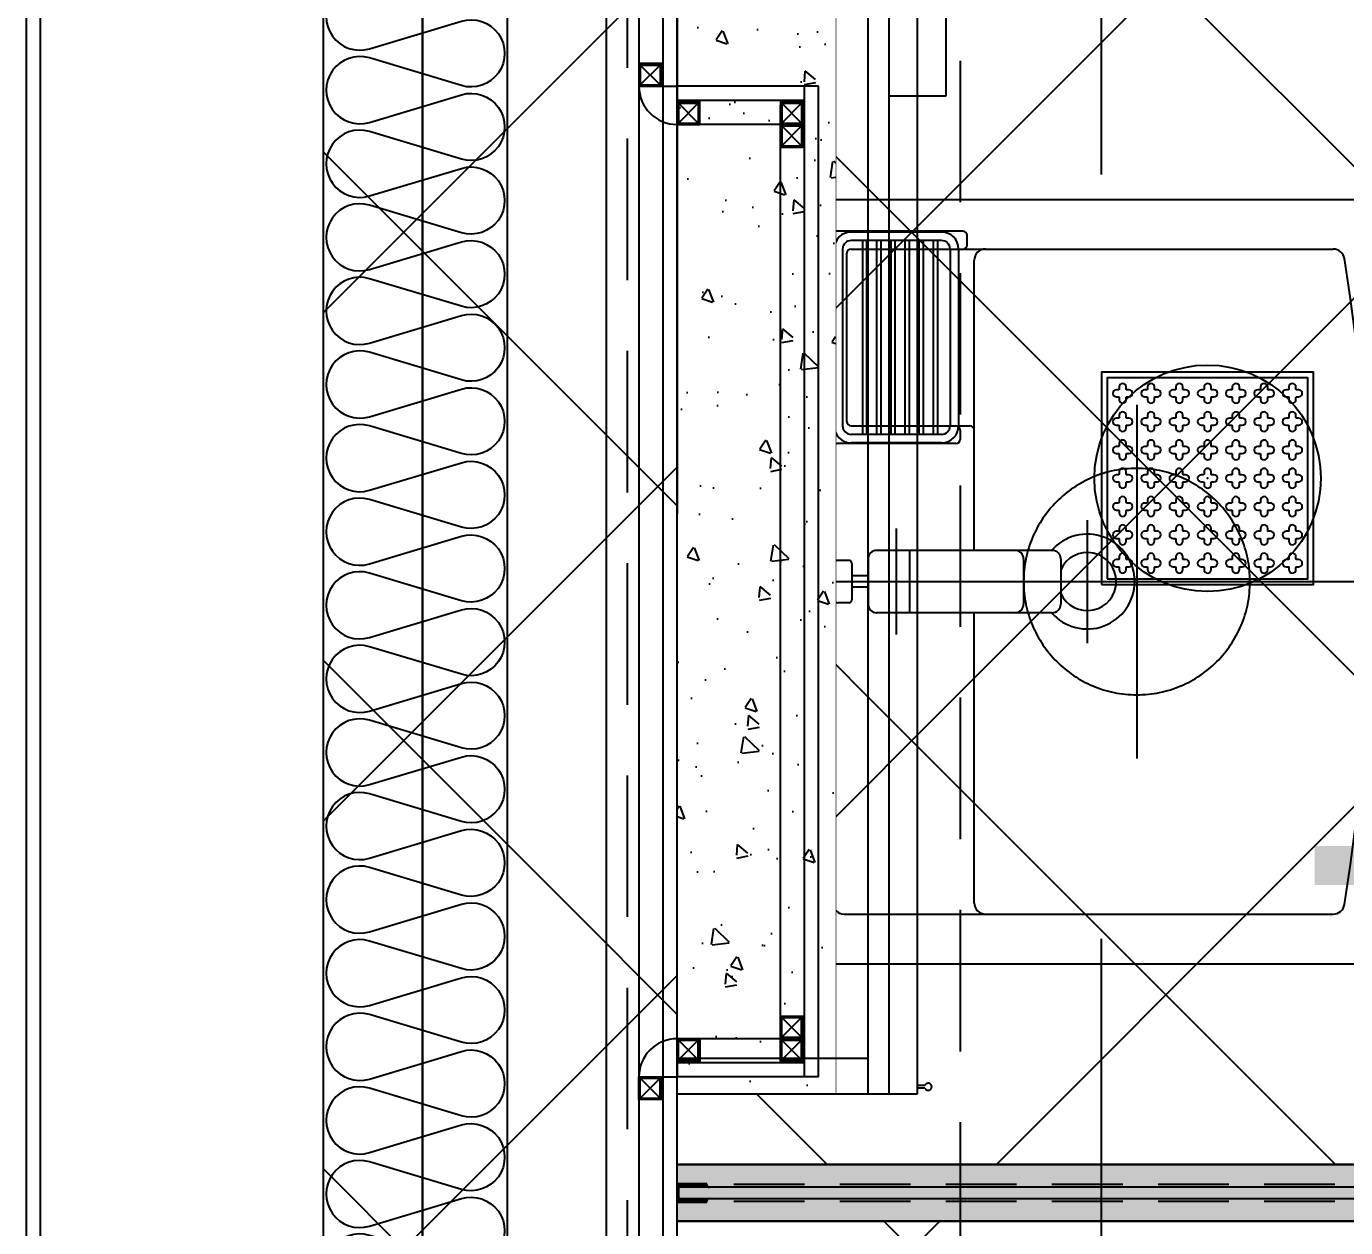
# Model space of a CAD drawing. Header units: millimetres. Extents: x 840000 to 1054178, y 0 to 59400.
# Drawn here: x 859012 to 859945, y 41666 to 42515 of the extents above; entities that cross this region are included whole.
import ezdxf
from ezdxf.enums import TextEntityAlignment as Align
from ezdxf.lldxf.tags import DXFTag
from ezdxf.xclip import XClip

# ---------------------------------------------------------------- set-up
doc = ezdxf.new("R2010")
doc.units = ezdxf.units.MM
doc.header["$LTSCALE"] = 100
doc.header["$XCLIPFRAME"] = 0
for name, pattern in [('X - 단위세대 확장형$0$CEN', [62, 60, -1, 0, -1]), ('X - 단위세대 확장형$0$HID', [1.5, 1, -0.5]), ('X - 단위세대 확장형$0$X-55$0$DASHED', [0.75, 0.5, -0.25]), ('X - 단위세대 확장형$0$X-55$0$HIDDEN2', [4.7625, 3.175, -1.5875]), ('X - 평면도$0$CEN', [62, 60, -1, 0, -1])]:
    doc.linetypes.add(name, pattern=pattern)
for name, color, linetype in [('AA-XXXX-TEXT', 3, 'Continuous'), ('SYM', 7, 'Continuous'), ('X - 단위세대 확장형$0$0 TILE LINE & HATCH', 8, 'Continuous'), ('X - 단위세대 확장형$0$A-CEN', 1, 'X - 단위세대 확장형$0$CEN'), ('X - 단위세대 확장형$0$A-Drain', 8, 'Continuous'), ('X - 단위세대 확장형$0$A-ETC', 7, 'Continuous'), ('X - 단위세대 확장형$0$A-INS', 9, 'Continuous'), ('X - 단위세대 확장형$0$A-TILE', 253, 'Continuous'), ('X - 단위세대 확장형$0$AA-SSXM-STRS', 4, 'Continuous'), ('X - 단위세대 확장형$0$AA-WAXM-CONC', 2, 'Continuous'), ('X - 단위세대 확장형$0$LH-UBR', 4, 'Continuous'), ('X - 단위세대 확장형$0$S-ELE', 4, 'Continuous'), ('X - 단위세대 확장형$0$S-HAT', 19, 'Continuous'), ('X - 단위세대 확장형$0$TOIL', 4, 'Continuous'), ('X - 단위세대 확장형$0$UBR WALL', 4, 'Continuous'), ('X - 단위세대 확장형$0$UBR내부자재', 6, 'Continuous'), ('X - 단위세대 확장형$0$X-25$0$AA-FFXM-SANI', 4, 'Continuous'), ('X - 단위세대 확장형$0$X-55$0$AA-FFXM-SANI', 4, 'Continuous'), ('X - 단위세대 확장형$0$X-55$0$AA-XXXX-PAT2', 1, 'Continuous'), ('X - 단위세대 확장형$0$결로방지단열재', 7, 'X - 단위세대 확장형$0$HID'), ('X - 평면도$0$AA-XXXX-CNTL', 1, 'X - 평면도$0$CEN')]:
    doc.layers.add(name, color=color, linetype=linetype)
doc.layers.add('X - 단위세대 확장형$0$A-MC', color=171, linetype='Continuous', plot=False)
doc.styles.add('HAUD01', font='Dotum.ttf')
tags = doc.linetypes.add('X - 단위세대 확장형$0$X-55$0$DASHDOT', pattern=[70, 31, -13, 13, -13]).pattern_tags.tags
tags[10:11] = [DXFTag(74, 4), DXFTag(75, 0), DXFTag(340, '0'), DXFTag(46, 0.0), DXFTag(50, 0.0), DXFTag(44, 0.0), DXFTag(45, 0.0)]
tags[8:9] = [DXFTag(74, 4), DXFTag(75, 0), DXFTag(340, '0'), DXFTag(46, 0.0), DXFTag(50, 0.0), DXFTag(44, 0.0), DXFTag(45, 0.0)]
tags[6:7] = [DXFTag(74, 4), DXFTag(75, 0), DXFTag(340, '0'), DXFTag(46, 0.0), DXFTag(50, 0.0), DXFTag(44, 0.0), DXFTag(45, 0.0)]
tags[4:5] = [DXFTag(74, 4), DXFTag(75, 0), DXFTag(340, '0'), DXFTag(46, 0.0), DXFTag(50, 0.0), DXFTag(44, 0.0), DXFTag(45, 0.0)]

# ---------------------------------------------------------------- blocks, each defined once
blk = doc.blocks.new('X - 단위세대 확장형$0$insul1')
blk.add_lwpolyline([(0, 0.25, 1.344031), (0.35, 0.25), (0.2, 0.75, -1.344031), (0.55, 0.75), (0.4, 0.25)], format="xyb")
blk = doc.blocks.new('X - 단위세대 확장형$0$X-55$0$A$C7C4C7ED1')
at = {"layer": 'X - 단위세대 확장형$0$X-55$0$AA-FFXM-SANI', "color": 6}
for p, q in [((0, 21), (0, 0)), ((13, 21), (0, 21)), ((1, 20), (12, 20)), ((1, 0), (1, 20)), ((12, 20), (12, 0)), ((13, 0), (13, 21)), ((0, 0), (1, 0)), ((12, 0), (13, 0))]:
    blk.add_line(p, q, dxfattribs=at)
blk = doc.blocks.new('X - 단위세대 확장형$0$A$C49536B45')
at = {"layer": 'X - 단위세대 확장형$0$A-Drain', "color": 252, "linetype": 'X - 단위세대 확장형$0$X-55$0$HIDDEN2', "ltscale": 10}
for p, q in [((0, 125), (0, -125)), ((-125, 0), (125, 0))]:
    blk.add_line(p, q, dxfattribs=at)
blk.add_circle((0, 0), 80, dxfattribs=at)
blk = doc.blocks.new('X - 단위세대 확장형$0$X-55$0$L-206D')
at = {"layer": 'X - 단위세대 확장형$0$TOIL', "color": 1, "linetype": 'X - 단위세대 확장형$0$X-55$0$DASHDOT'}
for p, q in [((5314.36, 17755.99), (5314.36, 17280.99)), ((5276.86, 17670.99), (5351.86, 17670.99)), ((5357.86, 17535.99), (5270.86, 17535.99))]:
    blk.add_line(p, q, dxfattribs=at)
at = {"layer": 'X - 단위세대 확장형$0$TOIL', "linetype": 'Continuous'}
for p, q in [((5044.36, 17735.99), (5044.36, 17332.65)), ((5044.36, 17735.99), (5584.36, 17735.99)), ((5584.36, 17735.99), (5584.36, 17332.65)), ((5087.36, 17715.99), (5558.86, 17715.99)), ((5327.36, 17714.42), (5301.36, 17714.42)), ((5411.86, 17628.99), (5411.86, 17712.99)), ((5549.36, 17714.99), (5424.36, 17714.99)), ((5561.86, 17623.99), (5561.86, 17712.99)), ((5079.36, 17707.99), (5079.36, 17607.99)), ((5327.36, 17702.42), (5301.36, 17702.42)), ((5310.36, 17690.99), (5310.36, 17702.42)), ((5318.36, 17690.99), (5318.36, 17702.42)), ((5412.36, 17638.99), (5412.36, 17702.99)), ((5418.36, 17638.99), (5418.36, 17702.99)), ((5549.36, 17708.99), (5424.36, 17708.99)), ((5424.36, 17702.99), (5424.36, 17618.99)), ((5427.36, 17705.99), (5546.36, 17705.99)), ((5549.36, 17702.99), (5549.36, 17607.99)), ((5555.36, 17638.99), (5555.36, 17702.99)), ((5561.36, 17638.99), (5561.36, 17702.99)), ((5292.36, 17586.99), (5292.36, 17684.99)), ((5330.36, 17690.99), (5298.36, 17690.99)), ((5336.36, 17586.99), (5336.36, 17684.99)), ((5336.36, 17661.8), (5292.36, 17661.8)), ((5549.36, 17632.99), (5424.36, 17632.99)), ((5549.36, 17626.99), (5424.36, 17626.99)), ((5421.36, 17625.99), (5414.86, 17625.99)), ((5552.36, 17620.99), (5558.86, 17620.99)), ((5079.36, 17607.99), (5079.36, 17362.16)), ((5087.36, 17615.99), (5292.36, 17615.99)), ((5336.36, 17615.99), (5541.36, 17615.99)), ((5549.36, 17607.99), (5549.36, 17362.16)), ((5292.36, 17560.75), (5292.36, 17586.99)), ((5330.36, 17580.99), (5298.36, 17580.99)), ((5336.36, 17560.75), (5336.36, 17586.99)), ((5330.36, 17554.75), (5298.36, 17554.75))]:
    blk.add_line(p, q, dxfattribs=at)
at = {"layer": 'X - 단위세대 확장형$0$TOIL', "color": 130, "linetype": 'Continuous'}
for p, q in [((5555.36, 17694.99), (5418.36, 17694.99)), ((5555.36, 17691.99), (5418.36, 17691.99)), ((5555.36, 17684.99), (5418.36, 17684.99)), ((5555.36, 17681.99), (5418.36, 17681.99)), ((5555.36, 17674.99), (5418.36, 17674.99)), ((5555.36, 17671.99), (5418.36, 17671.99)), ((5555.36, 17664.99), (5418.36, 17664.99)), ((5555.36, 17661.99), (5418.36, 17661.99)), ((5555.36, 17654.99), (5418.36, 17654.99)), ((5555.36, 17651.99), (5418.36, 17651.99)), ((5555.36, 17644.99), (5418.36, 17644.99)), ((5555.36, 17641.99), (5418.36, 17641.99))]:
    blk.add_line(p, q, dxfattribs=at)
at = {"layer": 'X - 단위세대 확장형$0$TOIL', "linetype": 'Continuous'}
for centre, radius, start, end in [((5087.36, 17707.99), 8, 90, 180), ((5301.36, 17712.42), 2, 90, 180), ((5327.36, 17712.42), 2, 0, 90), ((5414.86, 17712.99), 3, 90, 180), ((5424.36, 17702.99), 12, 90, 180), ((5549.36, 17702.99), 12, 0, 90), ((5558.86, 17712.99), 3, 0, 90), ((5301.36, 17704.42), 2, 180, 270), ((5327.36, 17704.42), 2, 270, 0), ((5424.36, 17702.99), 6, 90, 180), ((5427.36, 17702.99), 3, 90, 179.99796), ((5546.36, 17702.99), 3, 0, 90), ((5549.36, 17702.99), 6, 0, 90), ((5298.36, 17684.99), 6, 90, 180), ((5330.36, 17684.99), 6, 0, 90), ((5424.36, 17638.99), 12, 180, 270), ((5424.36, 17638.99), 6, 180, 270), ((5549.36, 17638.99), 6, 270, 0), ((5549.36, 17638.99), 12, 270, 0), ((5414.86, 17628.99), 3, 180.00204, 270), ((5421.36, 17628.99), 3, 270, 0), ((5421.36, 17618.99), 3, 270, 0), ((5552.36, 17623.99), 3, 180, 270), ((5558.86, 17623.99), 3, 270, 0), ((5087.36, 17607.99), 8, 90, 180), ((5541.36, 17607.99), 8, 0, 90), ((5298.36, 17586.99), 6, 180, 270), ((5330.36, 17586.99), 6, 270, 0), ((5314.36, 17535.99), 33.5, 131.04986, 48.95001), ((5298.36, 17560.75), 6, 180, 270), ((5314.36, 17535.99), 20.5, 113.78962, 66.21038), ((5330.36, 17560.75), 6, 270, 0), ((5087.36, 17362.16), 8, 180, 260.85002), ((5541.36, 17362.16), 8, 279.14998, 0), ((5314.36, 18771.49), 1435.5, 260.85002, 279.14998), ((5052.36, 17332.65), 8, 180, 259.68002), ((5576.36, 17332.65), 8, 280.31998, 0), ((5314.36, 18771.49), 1470.5, 259.68002, 280.31998)]:
    blk.add_arc(centre, radius, start, end, dxfattribs=at)
for points in [[(5299.36, 17704.42), (5299.36, 17708.42), (5299.36, 17712.42)], [(5329.36, 17704.42), (5329.36, 17708.42), (5329.36, 17712.42)]]:
    blk.add_open_spline(points, degree=2, dxfattribs=at)
at = {"xscale": -1}
blk.add_blockref('X - 단위세대 확장형$0$A$C49536B45', (5314.36, 17500.99), dxfattribs=at)
blk = doc.blocks.new('X - 단위세대 확장형$0$X-55$0$육가')
at = {"layer": 'X - 단위세대 확장형$0$A-Drain', "color": 9}
blk.add_lwpolyline([(858.31, 222.5), (1008.31, 222.5), (1008.31, 372.5), (858.31, 372.5)], close=True, dxfattribs=at)
at = {"layer": 'X - 단위세대 확장형$0$A-Drain', "color": 252}
blk.add_lwpolyline([(862.31, 226.5), (1004.31, 226.5), (1004.31, 368.5), (862.31, 368.5)], close=True, dxfattribs=at)
for points in [[(868.81, 355), (870.31, 355, -0.414214), (870.81, 354.5), (870.81, 353, 1), (875.81, 353), (875.81, 354.5, -0.414214), (876.31, 355), (877.81, 355, 1), (877.81, 360), (876.31, 360, -0.414214), (875.81, 360.5), (875.81, 362, 1), (870.81, 362), (870.81, 360.5, -0.414214), (870.31, 360), (868.81, 360, 1)], [(888.81, 355), (890.31, 355, -0.414214), (890.81, 354.5), (890.81, 353, 1), (895.81, 353), (895.81, 354.5, -0.414214), (896.31, 355), (897.81, 355, 1), (897.81, 360), (896.31, 360, -0.414214), (895.81, 360.5), (895.81, 362, 1), (890.81, 362), (890.81, 360.5, -0.414214), (890.31, 360), (888.81, 360, 1)], [(908.81, 355), (910.31, 355, -0.414214), (910.81, 354.5), (910.81, 353, 1), (915.81, 353), (915.81, 354.5, -0.414214), (916.31, 355), (917.81, 355, 1), (917.81, 360), (916.31, 360, -0.414214), (915.81, 360.5), (915.81, 362, 1), (910.81, 362), (910.81, 360.5, -0.414214), (910.31, 360), (908.81, 360, 1)], [(928.81, 355), (930.31, 355, -0.414214), (930.81, 354.5), (930.81, 353, 1), (935.81, 353), (935.81, 354.5, -0.414214), (936.31, 355), (937.81, 355, 1), (937.81, 360), (936.31, 360, -0.414214), (935.81, 360.5), (935.81, 362, 1), (930.81, 362), (930.81, 360.5, -0.414214), (930.31, 360), (928.81, 360, 1)], [(948.81, 355), (950.31, 355, -0.414214), (950.81, 354.5), (950.81, 353, 1), (955.81, 353), (955.81, 354.5, -0.414214), (956.31, 355), (957.81, 355, 1), (957.81, 360), (956.31, 360, -0.414214), (955.81, 360.5), (955.81, 362, 1), (950.81, 362), (950.81, 360.5, -0.414214), (950.31, 360), (948.81, 360, 1)], [(968.81, 355), (970.31, 355, -0.414214), (970.81, 354.5), (970.81, 353, 1), (975.81, 353), (975.81, 354.5, -0.414214), (976.31, 355), (977.81, 355, 1), (977.81, 360), (976.31, 360, -0.414214), (975.81, 360.5), (975.81, 362, 1), (970.81, 362), (970.81, 360.5, -0.414214), (970.31, 360), (968.81, 360, 1)], [(988.81, 355), (990.31, 355, -0.414214), (990.81, 354.5), (990.81, 353, 1), (995.81, 353), (995.81, 354.5, -0.414214), (996.31, 355), (997.81, 355, 1), (997.81, 360), (996.31, 360, -0.414214), (995.81, 360.5), (995.81, 362, 1), (990.81, 362), (990.81, 360.5, -0.414214), (990.31, 360), (988.81, 360, 1)], [(868.81, 335), (870.31, 335, -0.414214), (870.81, 334.5), (870.81, 333, 1), (875.81, 333), (875.81, 334.5, -0.414214), (876.31, 335), (877.81, 335, 1), (877.81, 340), (876.31, 340, -0.414214), (875.81, 340.5), (875.81, 342, 1), (870.81, 342), (870.81, 340.5, -0.414214), (870.31, 340), (868.81, 340, 1)], [(888.81, 335), (890.31, 335, -0.414214), (890.81, 334.5), (890.81, 333, 1), (895.81, 333), (895.81, 334.5, -0.414214), (896.31, 335), (897.81, 335, 1), (897.81, 340), (896.31, 340, -0.414214), (895.81, 340.5), (895.81, 342, 1), (890.81, 342), (890.81, 340.5, -0.414214), (890.31, 340), (888.81, 340, 1)], [(908.81, 335), (910.31, 335, -0.414214), (910.81, 334.5), (910.81, 333, 1), (915.81, 333), (915.81, 334.5, -0.414214), (916.31, 335), (917.81, 335, 1), (917.81, 340), (916.31, 340, -0.414214), (915.81, 340.5), (915.81, 342, 1), (910.81, 342), (910.81, 340.5, -0.414214), (910.31, 340), (908.81, 340, 1)], [(928.81, 335), (930.31, 335, -0.414214), (930.81, 334.5), (930.81, 333, 1), (935.81, 333), (935.81, 334.5, -0.414214), (936.31, 335), (937.81, 335, 1), (937.81, 340), (936.31, 340, -0.414214), (935.81, 340.5), (935.81, 342, 1), (930.81, 342), (930.81, 340.5, -0.414214), (930.31, 340), (928.81, 340, 1)], [(948.81, 335), (950.31, 335, -0.414214), (950.81, 334.5), (950.81, 333, 1), (955.81, 333), (955.81, 334.5, -0.414214), (956.31, 335), (957.81, 335, 1), (957.81, 340), (956.31, 340, -0.414214), (955.81, 340.5), (955.81, 342, 1), (950.81, 342), (950.81, 340.5, -0.414214), (950.31, 340), (948.81, 340, 1)], [(968.81, 335), (970.31, 335, -0.414214), (970.81, 334.5), (970.81, 333, 1), (975.81, 333), (975.81, 334.5, -0.414214), (976.31, 335), (977.81, 335, 1), (977.81, 340), (976.31, 340, -0.414214), (975.81, 340.5), (975.81, 342, 1), (970.81, 342), (970.81, 340.5, -0.414214), (970.31, 340), (968.81, 340, 1)], [(988.81, 335), (990.31, 335, -0.414214), (990.81, 334.5), (990.81, 333, 1), (995.81, 333), (995.81, 334.5, -0.414214), (996.31, 335), (997.81, 335, 1), (997.81, 340), (996.31, 340, -0.414214), (995.81, 340.5), (995.81, 342, 1), (990.81, 342), (990.81, 340.5, -0.414214), (990.31, 340), (988.81, 340, 1)], [(868.81, 315), (870.31, 315, -0.414214), (870.81, 314.5), (870.81, 313, 1), (875.81, 313), (875.81, 314.5, -0.414214), (876.31, 315), (877.81, 315, 1), (877.81, 320), (876.31, 320, -0.414214), (875.81, 320.5), (875.81, 322, 1), (870.81, 322), (870.81, 320.5, -0.414214), (870.31, 320), (868.81, 320, 1)], [(888.81, 315), (890.31, 315, -0.414214), (890.81, 314.5), (890.81, 313, 1), (895.81, 313), (895.81, 314.5, -0.414214), (896.31, 315), (897.81, 315, 1), (897.81, 320), (896.31, 320, -0.414214), (895.81, 320.5), (895.81, 322, 1), (890.81, 322), (890.81, 320.5, -0.414214), (890.31, 320), (888.81, 320, 1)], [(908.81, 315), (910.31, 315, -0.414214), (910.81, 314.5), (910.81, 313, 1), (915.81, 313), (915.81, 314.5, -0.414214), (916.31, 315), (917.81, 315, 1), (917.81, 320), (916.31, 320, -0.414214), (915.81, 320.5), (915.81, 322, 1), (910.81, 322), (910.81, 320.5, -0.414214), (910.31, 320), (908.81, 320, 1)], [(928.81, 315), (930.31, 315, -0.414214), (930.81, 314.5), (930.81, 313, 1), (935.81, 313), (935.81, 314.5, -0.414214), (936.31, 315), (937.81, 315, 1), (937.81, 320), (936.31, 320, -0.414214), (935.81, 320.5), (935.81, 322, 1), (930.81, 322), (930.81, 320.5, -0.414214), (930.31, 320), (928.81, 320, 1)], [(948.81, 315), (950.31, 315, -0.414214), (950.81, 314.5), (950.81, 313, 1), (955.81, 313), (955.81, 314.5, -0.414214), (956.31, 315), (957.81, 315, 1), (957.81, 320), (956.31, 320, -0.414214), (955.81, 320.5), (955.81, 322, 1), (950.81, 322), (950.81, 320.5, -0.414214), (950.31, 320), (948.81, 320, 1)], [(968.81, 315), (970.31, 315, -0.414214), (970.81, 314.5), (970.81, 313, 1), (975.81, 313), (975.81, 314.5, -0.414214), (976.31, 315), (977.81, 315, 1), (977.81, 320), (976.31, 320, -0.414214), (975.81, 320.5), (975.81, 322, 1), (970.81, 322), (970.81, 320.5, -0.414214), (970.31, 320), (968.81, 320, 1)], [(988.81, 315), (990.31, 315, -0.414214), (990.81, 314.5), (990.81, 313, 1), (995.81, 313), (995.81, 314.5, -0.414214), (996.31, 315), (997.81, 315, 1), (997.81, 320), (996.31, 320, -0.414214), (995.81, 320.5), (995.81, 322, 1), (990.81, 322), (990.81, 320.5, -0.414214), (990.31, 320), (988.81, 320, 1)], [(868.81, 295), (870.31, 295, -0.414214), (870.81, 294.5), (870.81, 293, 1), (875.81, 293), (875.81, 294.5, -0.414214), (876.31, 295), (877.81, 295, 1), (877.81, 300), (876.31, 300, -0.414214), (875.81, 300.5), (875.81, 302, 1), (870.81, 302), (870.81, 300.5, -0.414214), (870.31, 300), (868.81, 300, 1)], [(888.81, 295), (890.31, 295, -0.414214), (890.81, 294.5), (890.81, 293, 1), (895.81, 293), (895.81, 294.5, -0.414214), (896.31, 295), (897.81, 295, 1), (897.81, 300), (896.31, 300, -0.414214), (895.81, 300.5), (895.81, 302, 1), (890.81, 302), (890.81, 300.5, -0.414214), (890.31, 300), (888.81, 300, 1)], [(908.81, 295), (910.31, 295, -0.414214), (910.81, 294.5), (910.81, 293, 1), (915.81, 293), (915.81, 294.5, -0.414214), (916.31, 295), (917.81, 295, 1), (917.81, 300), (916.31, 300, -0.414214), (915.81, 300.5), (915.81, 302, 1), (910.81, 302), (910.81, 300.5, -0.414214), (910.31, 300), (908.81, 300, 1)], [(928.81, 295), (930.31, 295, -0.414214), (930.81, 294.5), (930.81, 293, 1), (935.81, 293), (935.81, 294.5, -0.414214), (936.31, 295), (937.81, 295, 1), (937.81, 300), (936.31, 300, -0.414214), (935.81, 300.5), (935.81, 302, 1), (930.81, 302), (930.81, 300.5, -0.414214), (930.31, 300), (928.81, 300, 1)], [(948.81, 295), (950.31, 295, -0.414214), (950.81, 294.5), (950.81, 293, 1), (955.81, 293), (955.81, 294.5, -0.414214), (956.31, 295), (957.81, 295, 1), (957.81, 300), (956.31, 300, -0.414214), (955.81, 300.5), (955.81, 302, 1), (950.81, 302), (950.81, 300.5, -0.414214), (950.31, 300), (948.81, 300, 1)], [(968.81, 295), (970.31, 295, -0.414214), (970.81, 294.5), (970.81, 293, 1), (975.81, 293), (975.81, 294.5, -0.414214), (976.31, 295), (977.81, 295, 1), (977.81, 300), (976.31, 300, -0.414214), (975.81, 300.5), (975.81, 302, 1), (970.81, 302), (970.81, 300.5, -0.414214), (970.31, 300), (968.81, 300, 1)], [(988.81, 295), (990.31, 295, -0.414214), (990.81, 294.5), (990.81, 293, 1), (995.81, 293), (995.81, 294.5, -0.414214), (996.31, 295), (997.81, 295, 1), (997.81, 300), (996.31, 300, -0.414214), (995.81, 300.5), (995.81, 302, 1), (990.81, 302), (990.81, 300.5, -0.414214), (990.31, 300), (988.81, 300, 1)], [(868.81, 275), (870.31, 275, -0.414214), (870.81, 274.5), (870.81, 273, 1), (875.81, 273), (875.81, 274.5, -0.414214), (876.31, 275), (877.81, 275, 1), (877.81, 280), (876.31, 280, -0.414214), (875.81, 280.5), (875.81, 282, 1), (870.81, 282), (870.81, 280.5, -0.414214), (870.31, 280), (868.81, 280, 1)], [(888.81, 275), (890.31, 275, -0.414214), (890.81, 274.5), (890.81, 273, 1), (895.81, 273), (895.81, 274.5, -0.414214), (896.31, 275), (897.81, 275, 1), (897.81, 280), (896.31, 280, -0.414214), (895.81, 280.5), (895.81, 282, 1), (890.81, 282), (890.81, 280.5, -0.414214), (890.31, 280), (888.81, 280, 1)], [(908.81, 275), (910.31, 275, -0.414214), (910.81, 274.5), (910.81, 273, 1), (915.81, 273), (915.81, 274.5, -0.414214), (916.31, 275), (917.81, 275, 1), (917.81, 280), (916.31, 280, -0.414214), (915.81, 280.5), (915.81, 282, 1), (910.81, 282), (910.81, 280.5, -0.414214), (910.31, 280), (908.81, 280, 1)], [(928.81, 275), (930.31, 275, -0.414214), (930.81, 274.5), (930.81, 273, 1), (935.81, 273), (935.81, 274.5, -0.414214), (936.31, 275), (937.81, 275, 1), (937.81, 280), (936.31, 280, -0.414214), (935.81, 280.5), (935.81, 282, 1), (930.81, 282), (930.81, 280.5, -0.414214), (930.31, 280), (928.81, 280, 1)], [(948.81, 275), (950.31, 275, -0.414214), (950.81, 274.5), (950.81, 273, 1), (955.81, 273), (955.81, 274.5, -0.414214), (956.31, 275), (957.81, 275, 1), (957.81, 280), (956.31, 280, -0.414214), (955.81, 280.5), (955.81, 282, 1), (950.81, 282), (950.81, 280.5, -0.414214), (950.31, 280), (948.81, 280, 1)], [(968.81, 275), (970.31, 275, -0.414214), (970.81, 274.5), (970.81, 273, 1), (975.81, 273), (975.81, 274.5, -0.414214), (976.31, 275), (977.81, 275, 1), (977.81, 280), (976.31, 280, -0.414214), (975.81, 280.5), (975.81, 282, 1), (970.81, 282), (970.81, 280.5, -0.414214), (970.31, 280), (968.81, 280, 1)], [(988.81, 275), (990.31, 275, -0.414214), (990.81, 274.5), (990.81, 273, 1), (995.81, 273), (995.81, 274.5, -0.414214), (996.31, 275), (997.81, 275, 1), (997.81, 280), (996.31, 280, -0.414214), (995.81, 280.5), (995.81, 282, 1), (990.81, 282), (990.81, 280.5, -0.414214), (990.31, 280), (988.81, 280, 1)], [(868.81, 255), (870.31, 255, -0.414214), (870.81, 254.5), (870.81, 253, 1), (875.81, 253), (875.81, 254.5, -0.414214), (876.31, 255), (877.81, 255, 1), (877.81, 260), (876.31, 260, -0.414214), (875.81, 260.5), (875.81, 262, 1), (870.81, 262), (870.81, 260.5, -0.414214), (870.31, 260), (868.81, 260, 1)], [(888.81, 255), (890.31, 255, -0.414214), (890.81, 254.5), (890.81, 253, 1), (895.81, 253), (895.81, 254.5, -0.414214), (896.31, 255), (897.81, 255, 1), (897.81, 260), (896.31, 260, -0.414214), (895.81, 260.5), (895.81, 262, 1), (890.81, 262), (890.81, 260.5, -0.414214), (890.31, 260), (888.81, 260, 1)], [(908.81, 255), (910.31, 255, -0.414214), (910.81, 254.5), (910.81, 253, 1), (915.81, 253), (915.81, 254.5, -0.414214), (916.31, 255), (917.81, 255, 1), (917.81, 260), (916.31, 260, -0.414214), (915.81, 260.5), (915.81, 262, 1), (910.81, 262), (910.81, 260.5, -0.414214), (910.31, 260), (908.81, 260, 1)], [(928.81, 255), (930.31, 255, -0.414214), (930.81, 254.5), (930.81, 253, 1), (935.81, 253), (935.81, 254.5, -0.414214), (936.31, 255), (937.81, 255, 1), (937.81, 260), (936.31, 260, -0.414214), (935.81, 260.5), (935.81, 262, 1), (930.81, 262), (930.81, 260.5, -0.414214), (930.31, 260), (928.81, 260, 1)], [(948.81, 255), (950.31, 255, -0.414214), (950.81, 254.5), (950.81, 253, 1), (955.81, 253), (955.81, 254.5, -0.414214), (956.31, 255), (957.81, 255, 1), (957.81, 260), (956.31, 260, -0.414214), (955.81, 260.5), (955.81, 262, 1), (950.81, 262), (950.81, 260.5, -0.414214), (950.31, 260), (948.81, 260, 1)], [(968.81, 255), (970.31, 255, -0.414214), (970.81, 254.5), (970.81, 253, 1), (975.81, 253), (975.81, 254.5, -0.414214), (976.31, 255), (977.81, 255, 1), (977.81, 260), (976.31, 260, -0.414214), (975.81, 260.5), (975.81, 262, 1), (970.81, 262), (970.81, 260.5, -0.414214), (970.31, 260), (968.81, 260, 1)], [(988.81, 255), (990.31, 255, -0.414214), (990.81, 254.5), (990.81, 253, 1), (995.81, 253), (995.81, 254.5, -0.414214), (996.31, 255), (997.81, 255, 1), (997.81, 260), (996.31, 260, -0.414214), (995.81, 260.5), (995.81, 262, 1), (990.81, 262), (990.81, 260.5, -0.414214), (990.31, 260), (988.81, 260, 1)], [(868.81, 235), (870.31, 235, -0.414214), (870.81, 234.5), (870.81, 233, 1), (875.81, 233), (875.81, 234.5, -0.414214), (876.31, 235), (877.81, 235, 1), (877.81, 240), (876.31, 240, -0.414214), (875.81, 240.5), (875.81, 242, 1), (870.81, 242), (870.81, 240.5, -0.414214), (870.31, 240), (868.81, 240, 1)], [(888.81, 235), (890.31, 235, -0.414214), (890.81, 234.5), (890.81, 233, 1), (895.81, 233), (895.81, 234.5, -0.414214), (896.31, 235), (897.81, 235, 1), (897.81, 240), (896.31, 240, -0.414214), (895.81, 240.5), (895.81, 242, 1), (890.81, 242), (890.81, 240.5, -0.414214), (890.31, 240), (888.81, 240, 1)], [(908.81, 235), (910.31, 235, -0.414214), (910.81, 234.5), (910.81, 233, 1), (915.81, 233), (915.81, 234.5, -0.414214), (916.31, 235), (917.81, 235, 1), (917.81, 240), (916.31, 240, -0.414214), (915.81, 240.5), (915.81, 242, 1), (910.81, 242), (910.81, 240.5, -0.414214), (910.31, 240), (908.81, 240, 1)], [(928.81, 235), (930.31, 235, -0.414214), (930.81, 234.5), (930.81, 233, 1), (935.81, 233), (935.81, 234.5, -0.414214), (936.31, 235), (937.81, 235, 1), (937.81, 240), (936.31, 240, -0.414214), (935.81, 240.5), (935.81, 242, 1), (930.81, 242), (930.81, 240.5, -0.414214), (930.31, 240), (928.81, 240, 1)], [(948.81, 235), (950.31, 235, -0.414214), (950.81, 234.5), (950.81, 233, 1), (955.81, 233), (955.81, 234.5, -0.414214), (956.31, 235), (957.81, 235, 1), (957.81, 240), (956.31, 240, -0.414214), (955.81, 240.5), (955.81, 242, 1), (950.81, 242), (950.81, 240.5, -0.414214), (950.31, 240), (948.81, 240, 1)], [(968.81, 235), (970.31, 235, -0.414214), (970.81, 234.5), (970.81, 233, 1), (975.81, 233), (975.81, 234.5, -0.414214), (976.31, 235), (977.81, 235, 1), (977.81, 240), (976.31, 240, -0.414214), (975.81, 240.5), (975.81, 242, 1), (970.81, 242), (970.81, 240.5, -0.414214), (970.31, 240), (968.81, 240, 1)], [(988.81, 235), (990.31, 235, -0.414214), (990.81, 234.5), (990.81, 233, 1), (995.81, 233), (995.81, 234.5, -0.414214), (996.31, 235), (997.81, 235, 1), (997.81, 240), (996.31, 240, -0.414214), (995.81, 240.5), (995.81, 242, 1), (990.81, 242), (990.81, 240.5, -0.414214), (990.31, 240), (988.81, 240, 1)]]:
    blk.add_lwpolyline(points, format="xyb", close=True, dxfattribs=at)
at = {"layer": 'X - 단위세대 확장형$0$A-Drain', "color": 8}
blk.add_circle((933.31, 297.5), 80, dxfattribs=at)
at = {"layer": 'X - 단위세대 확장형$0$A-Drain', "color": 252}
blk.add_point((933.31, 297.5), dxfattribs=at)
blk = doc.blocks.new('X - 단위세대 확장형$0$A$Ca1b8b8fe')
at = {"layer": 'X - 단위세대 확장형$0$UBR WALL', "ltscale": 5, "elevation": 0}
blk.add_lwpolyline([(112, 0), (112, 1410), (0, 1410), (0, 0)], close=True, dxfattribs=at)
at = {"ltscale": 5}
blk.add_wipeout([(112, 0), (112, 1410), (0, 1410), (0, 0)], dxfattribs=at).dxf.layer = 'X - 단위세대 확장형$0$LH-UBR'
at = {"layer": 'X - 단위세대 확장형$0$0 TILE LINE & HATCH', "ltscale": 5}
h = blk.add_hatch(dxfattribs=at)
h.set_pattern_fill('AR-CONC', color=256, scale=0.5, angle=-90)
h.set_pattern_definition([(320, (22388.49, 22755.9), (-7.96954, -91.09233), [9.525, -104.775]), (265, (22388.49, 22755.9), (95.52842, 17.6217), [7.62, -83.8203]), (10.45144, (22387.83, 22748.31), (87.55888, -73.47062), [8.095, -89.04512]), (316.1842, (22413.89, 22755.9), (-21.02116, -135.53952), [14.2875, -157.1625]), (6.63556, (22412.14, 22744.61), (123.71306, -118.70207), [12.1425, -133.5678]), (261.18415, (22413.9, 22755.9), (123.71306, -118.70207), [11.43, -125.72987]), (291, (22407.54, 22743.2), (-51.1326, -75.8072), [9.525, -104.775]), (236, (22407.54, 22743.2), (92.09398, -30.90101), [7.62, -83.82]), (341.45144, (22403.28, 22736.89), (40.96138, -106.7082), [8.095, -89.04497]), (307.5, (22388.493, 22755.903), (42.27752, -1.5443), [0, -82.804, 0, -85.09, 0, -84.1375]), (277.5, (22388.493, 22755.903), (50.09029, -33.40983), [0, -48.514, 0, -80.899, 0, -32.0675]), (237.5, (22388.493, 22784.224), (-2.864372, -67.795298), [0, -31.75, 0, -99.06, 0, -131.445]), (227.5, (22388.493, 22796.924), (12.71325, -74.06459), [0, -41.275, 0, -65.786, 0, -93.345])])
h.paths.add_polyline_path([(112, 0), (112, 1410), (0, 1410), (0, 0)])
blk = doc.blocks.new('X - 단위세대 확장형$0$A$Ce1c72916')
at = {"layer": 'X - 단위세대 확장형$0$0 TILE LINE & HATCH'}
for p, q in [((126, 731), (126, 717)), ((26, 704), (26, 690)), ((99, 704), (99, 690)), ((26, 688), (26, 674)), ((26, 44), (26, 58)), ((26, 28), (26, 42)), ((99, 28), (99, 42)), ((126, 1), (126, 15))]:
    blk.add_line(p, q, dxfattribs=at)
at = {"layer": 'X - 단위세대 확장형$0$0 TILE LINE & HATCH', "elevation": 0}
for points in [[(127, 716), (111, 716), (111, 732), (127, 732)], [(27, 689), (11, 689), (11, 705), (27, 705)], [(100, 689), (84, 689), (84, 705), (100, 705)], [(27, 673), (11, 673), (11, 689), (27, 689)], [(27, 59), (11, 59), (11, 43), (27, 43)], [(27, 43), (11, 43), (11, 27), (27, 27)], [(100, 43), (84, 43), (84, 27), (100, 27)], [(127, 16), (111, 16), (111, 0), (127, 0)]]:
    blk.add_lwpolyline(points, close=True, dxfattribs=at)
for points in [[(112, 731), (112, 717), (126, 731), (112, 731), (126, 717), (112, 717)], [(0, 716), (0, 16)], [(0, 716), (100, 716)], [(10, 716), (10, 16)], [(127, 716), (100, 716), (100, 689)], [(100, 706), (100, 716)], [(10, 706), (100, 706)], [(12, 704), (12, 690), (26, 704), (12, 704), (26, 690), (12, 690)], [(85, 704), (85, 690), (99, 704), (85, 704), (99, 690), (85, 690)], [(12, 688), (12, 674), (26, 688), (12, 688), (26, 674), (12, 674)], [(27, 689), (27, 29.5)], [(27, 689), (100, 689)], [(12, 44), (12, 58), (26, 44), (12, 44), (26, 58), (12, 58)], [(12, 28), (12, 42), (26, 28), (12, 28), (26, 42), (12, 42)], [(27, 43), (100, 43)], [(85, 28), (85, 42), (99, 28), (85, 28), (99, 42), (85, 42)], [(127, 16), (100, 16), (100, 43)], [(10, 26), (100, 26)], [(100, 26), (100, 16)], [(0, 16), (100, 16)], [(112, 1), (112, 15), (126, 1), (112, 1), (126, 15), (112, 15)]]:
    blk.add_lwpolyline(points, dxfattribs=at)
at = {"layer": 'X - 단위세대 확장형$0$0 TILE LINE & HATCH'}
for centre, start, end in [((100, 716), 270, 0), ((100, 16), 0, 90)]:
    blk.add_arc(centre, 27, start, end, dxfattribs=at)
blk = doc.blocks.new('X - 단위세대 확장형$0$A$Cc23e38bd')
at = {"layer": 'X - 단위세대 확장형$0$UBR내부자재', "color": 8, "linetype": 'X - 단위세대 확장형$0$HID', "ltscale": 10, "elevation": 0}
for points in [[(150, 0), (150, 1410), (0, 1410), (0, 0), (150, 0)], [(135, 0), (170, 0), (170, 1410), (190, 1410), (190, 705), (150, 705)], [(135, 0), (135, 1410)], [(195.21, 1406), (190, 1406)], [(195.21, 1404), (190, 1404)], [(135, 1385), (0, 1385)], [(135, 25), (0, 25)], [(175.21, 6), (170, 6)], [(175.21, 4), (170, 4)]]:
    blk.add_lwpolyline(points, dxfattribs=at)
at = {"layer": 'X - 단위세대 확장형$0$UBR내부자재', "color": 8, "linetype": 'X - 단위세대 확장형$0$HID', "ltscale": 10}
for centre in [(197.5, 1405, 0), (177.5, 5, 0)]:
    blk.add_arc(centre, 2.5, 203.57818, 156.42182, dxfattribs=at)
blk = doc.blocks.new('X - 단위세대 확장형$0$A$C456C1CD8')
at = {"layer": 'X - 단위세대 확장형$0$A-ETC', "color": 8, "linetype": 'Continuous', "elevation": 0}
for points in [[(-10, 2300), (-10, 0)], [(-27, 2290), (-27, 0)]]:
    blk.add_lwpolyline(points, dxfattribs=at)
at = {"layer": 'X - 단위세대 확장형$0$A-TILE'}
blk.add_line((300, 1539.59, 0), (300, 1752.35, 0), dxfattribs=at)
at = {"extrusion": (0, 0, -1), "xscale": -1, "zscale": -1, "rotation": 270}
blk.add_blockref('X - 단위세대 확장형$0$X-55$0$L-206D', (-17825.99, -4062.36, 0), dxfattribs=at)
at = {"layer": 'X - 단위세대 확장형$0$TOIL', "extrusion": (0, 0, -1), "xscale": -1, "zscale": -1}
blk.add_blockref('X - 단위세대 확장형$0$X-55$0$육가', (558.31, 1027.5, 0), dxfattribs=at)
blk.add_wipeout([(1500, 840), (1500, 800), (0, 800), (0, 840)]).dxf.layer = 'X - 단위세대 확장형$0$X-55$0$AA-FFXM-SANI'
at = {"layer": 'X - 단위세대 확장형$0$X-55$0$AA-FFXM-SANI', "elevation": 0}
blk.add_lwpolyline([(1500, 840), (0, 840), (0, 800), (1500, 800)], close=True, dxfattribs=at)
blk.add_wipeout([(0, 840), (1500, 840), (1500, 800), (0, 800)]).dxf.layer = 'X - 단위세대 확장형$0$X-55$0$AA-FFXM-SANI'
at = {"layer": 'X - 단위세대 확장형$0$X-55$0$AA-XXXX-PAT2'}
h = blk.add_hatch(dxfattribs=at)
h.set_pattern_fill('AR-CONC', color=256, scale=5, angle=90)
h.set_pattern_definition([(140, (299876.762, -350649.787), (3.1376067, 35.8630091), [3.75, -41.25]), (85, (299876.76, -350649.787), (-37.6096067, -6.9375667), [3, -33]), (190.4514445, (299877.023, -350646.8), (-34.4719995, 28.9254423), [3.1870096, -35.0571056]), (136.1842, (299866.76, -350649.787), (8.275964, 53.3620665), [5.625, -61.875]), (186.635635, (299867.45, -350645.34), (-48.70593, 46.733097), [4.780517, -52.585688]), (81.184164, (299866.76, -350649.787), (-48.70593, 46.733097), [4.5, -49.5]), (111, (299869.262, -350644.787), (20.1309445, 29.8453526), [3.75, -41.25]), (56, (299869.26, -350644.787), (-36.2575023, 12.1657666), [3, -33]), (161.451445, (299870.94, -350642.3), (-16.1265576, 42.0111188), [3.1870095, -35.0571056]), (127.5, (299876.762, -350649.787), (-16.6446927, 0.60799277), [0, -32.6, 0, -33.5, 0, -33.125]), (97.5, (299876.762, -350649.787), (-19.7205856, 13.1534769), [0, -19.1, 0, -31.85, 0, -12.625]), (57.5, (299876.762, -350660.937), (1.1277436, 26.6911218), [0, -12.5, 0, -39, 0, -51.75]), (47.5, (299876.762, -350665.937), (-5.0052491, 29.1593085), [0, -16.25, 0, -25.9, 0, -36.75])])
h.paths.add_polyline_path([(0, 840), (0, 800), (1500, 800), (1500, 840)])
at = {"layer": 'X - 단위세대 확장형$0$A-ETC', "color": 8, "linetype": 'Continuous', "elevation": 0}
blk.add_lwpolyline([(1500, 1550), (1500, 0), (0, 0), (0, 2300), (1500, 2300)], dxfattribs=at)
at = {"layer": 'X - 단위세대 확장형$0$A-TILE'}
for p, q in [((300, 0, 0), (300, 999.59, 0)), ((20, 800, 0), (1510, 800, 0))]:
    blk.add_line(p, q, dxfattribs=at)
at = {"layer": 'X - 단위세대 확장형$0$TOIL', "linetype": 'X - 단위세대 확장형$0$X-55$0$DASHED'}
for p, q in [((1489.84, 826, 0), (0, 826, 0)), ((1489.84, 814, 0), (0, 814, 0))]:
    blk.add_line(p, q, dxfattribs=at)
at = {"layer": 'X - 단위세대 확장형$0$TOIL', "color": 6, "elevation": 0}
blk.add_lwpolyline([(1, 816), (862.07, 816), (862.07, 824), (1, 824)], close=True, dxfattribs=at)
at = {"layer": 'X - 단위세대 확장형$0$TOIL', "color": 6}
for centre, start, end in [((22.73, 825.74, 0), 187.84872, 274.91593), ((22.73, 814.26, 0), 85.08407, 172.15128)]:
    blk.add_arc(centre, 1.74, start, end, dxfattribs=at)
at = {"layer": 'X - 단위세대 확장형$0$X-25$0$AA-FFXM-SANI', "color": 8, "linetype": 'X - 단위세대 확장형$0$HID', "elevation": 0}
blk.add_lwpolyline([(1535, 1550), (1535, -35), (-35, -35), (-35, 2335), (1535, 2335), (1535, 1550)], dxfattribs=at)
at = {"layer": 'X - 단위세대 확장형$0$X-55$0$AA-FFXM-SANI', "elevation": 0}
blk.add_lwpolyline([(0, 840), (1500, 840), (1500, 800), (0, 800)], close=True, dxfattribs=at)
at = {"layer": 'X - 단위세대 확장형$0$TOIL', "color": 6, "extrusion": (0, 0, -1), "xscale": -1, "zscale": -1, "rotation": 270}
blk.add_blockref('X - 단위세대 확장형$0$X-55$0$A$C7C4C7ED1', (-21, 813.5, 0), dxfattribs=at)
at = {"extrusion": (0, 0, -1), "xscale": -1, "zscale": -1}
blk.add_blockref('X - 단위세대 확장형$0$A$Ca1b8b8fe', (0, 890, 0), dxfattribs=at)
blk.add_blockref('X - 단위세대 확장형$0$A$Cc23e38bd', (0, 890), dxfattribs=at)
at = {"extrusion": (0, 0, -1), "xscale": -1, "zscale": -1, "rotation": 180}
blk.add_blockref('X - 단위세대 확장형$0$A$Ce1c72916', (-100, 1618, 0), dxfattribs=at)
blk = doc.blocks.new('X - 단위세대 확장형$0$A$C6f67e9a2')
at = {"layer": 'X - 단위세대 확장형$0$A-CEN'}
blk.add_line((-7340, -8662.52), (-7340, 0), dxfattribs=at)
at = {"layer": 'X - 단위세대 확장형$0$A-ETC', "color": 8, "linetype": 'Continuous'}
blk.add_line((-7210, -8232.52, 0), (-7210, -5842.52, 0), dxfattribs=at)
at = {"layer": 'X - 단위세대 확장형$0$A-INS'}
blk.add_line((-7280, -8362.52, 0), (-7280, -5842.52, 0), dxfattribs=at)
at = {"layer": 'X - 단위세대 확장형$0$A-MC'}
blk.add_line((-7620, -8662.52), (-7620, 0), dxfattribs=at)
at = {"layer": 'X - 단위세대 확장형$0$AA-WAXM-CONC'}
for p, q in [((-7610, -8562.52), (-7610, -222.52)), ((-7410, -8362.52), (-7410, -5842.52))]:
    blk.add_line(p, q, dxfattribs=at)
ref = blk.add_blockref('X - 단위세대 확장형$0$A$C456C1CD8', (-7160, -8192.52, 0))
XClip(ref).set_block_clipping_path([(-249.9999596067, -169.9999999995), (540.0000403933, 2350)])
at = {"layer": 'X - 단위세대 확장형$0$A-INS', "xscale": 130, "yscale": 130, "zscale": 130, "rotation": 270, "row_count": 1, "column_count": 48, "row_spacing": -3.155443620884047e-30, "column_spacing": 52}
blk.add_blockref('X - 단위세대 확장형$0$insul1', (-7410, -5842.52, 0), dxfattribs=at)
at = {"layer": 'X - 단위세대 확장형$0$A-MC'}
blk.add_line((-7160, -8662.52), (-7160, -5742.52), dxfattribs=at)
blk = doc.blocks.new('X - 단위세대 확장형$0$20220222-결로')
at = {"layer": 'X - 단위세대 확장형$0$결로방지단열재'}
blk.add_line((-31560, 24740), (-31560, 17700), dxfattribs=at)
blk = doc.blocks.new('X - 단위세대 확장형$0$A$Cca1b3c21')
at = {"xscale": -1.000000000000001}
blk.add_blockref('X - 단위세대 확장형$0$A$C456C1CD8', (-180, -8192.52), dxfattribs=at)
blk = doc.blocks.new('X - 단위세대 확장형$0$A$C1DF1446A')
at = {"layer": 'X - 단위세대 확장형$0$S-HAT'}
h = blk.add_hatch(dxfattribs=at)
h.set_pattern_fill('ANSI37', color=256, scale=80)
h.set_pattern_definition([(45, (-184047.6, -56593.1), (-179.60512, 179.60512), []), (135, (-184047.6, -56593.1), (-179.60512, -179.60512), [])])
h.paths.add_polyline_path([(0, 2520), (1800, 2520), (1800, 0), (0, 0)])
at = {"layer": 'X - 단위세대 확장형$0$S-ELE', "elevation": 0}
blk.add_lwpolyline([(0, 2520), (1800, 2520), (1800, 1.41), (0, 1.41)], close=True, dxfattribs=at)
blk = doc.blocks.new('X - 단위세대 확장형', base_point=(-475.36, -286.73))
at = {"layer": 'X - 단위세대 확장형$0$AA-SSXM-STRS'}
blk.add_blockref('X - 단위세대 확장형$0$A$C1DF1446A', (38471.98, 56593.11), dxfattribs=at)
blk.add_blockref('X - 단위세대 확장형$0$A$C6f67e9a2', (45881.98, 64955.63))
blk.add_blockref('X - 단위세대 확장형$0$20220222-결로', (70481.98, 39343.11))
ref = blk.add_blockref('X - 단위세대 확장형$0$A$Cca1b3c21', (38541.98, 64955.63), dxfattribs=dict(xscale=-1))
XClip(ref).set_block_clipping_path([(-720, 0), (-7340.0000000019, 0), (-7340.0000000019, -8662.5220021401), (-1730.0000000016, -8662.5220021401), (-1730.0000000016, -8226.0220021403), (-720, -8226.0220021403)])
blk = doc.blocks.new('20220114_기준층 실명')
at = {"layer": 'AA-XXXX-TEXT', "style": 'HAUD01', "width": 0.8}
blk.add_text('욕실', height=300, dxfattribs=at).set_placement((-43331.9, 24626.17), align=Align.MIDDLE_CENTER)
blk = doc.blocks.new('X - 평면도', base_point=(-475.36, -286.73))
at = {"layer": 'X - 평면도$0$AA-XXXX-CNTL'}
blk.add_line((1298541.98, 68689.63), (1298541.98, 55413.44), dxfattribs=at)

msp = doc.modelspace()

# ---------------------------------------------------------------- block references
ref = msp.add_blockref('X - 평면도', (-439725.28, -16179.14))
XClip(ref).set_block_clipping_path([(1279249.9173513227, 15892.4151621314), (1363249.9173513227, 75292.4151621313)])

# ---------------------------------------------------------------- next in the draw order: block references
at = {"layer": 'AA-XXXX-TEXT'}
msp.add_blockref('20220114_기준층 실명', (903539.39, 17309.81), dxfattribs=at)

# ---------------------------------------------------------------- next in the draw order: block references
at = {"layer": 'SYM'}
ref = msp.add_blockref('X - 단위세대 확장형', (820274.72, -16179.14), dxfattribs=at)
XClip(ref).set_block_clipping_path([(27286.2339647645, 22495.2025850526), (88213.6007378809, 68689.6277392105)])

doc.saveas('drawing.dxf')
